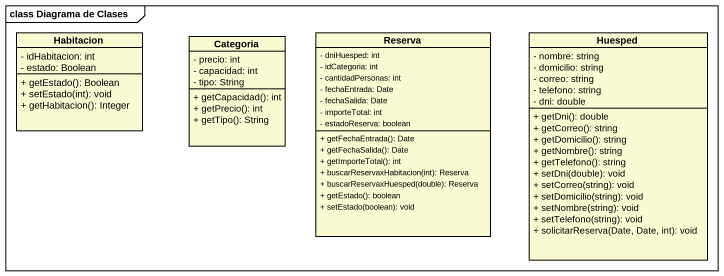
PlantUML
@startuml
mainframe class Diagrama de Clases
hide circle
hide empty members
skinparam classAttributeIconSize 0
class Habitacion #FAFAD2 {
  - idHabitacion: int
  - estado: Boolean
  + getEstado(): Boolean
  + setEstado(int): void
  + getHabitacion(): Integer
}
class Categoria #FAFAD2 {
  - precio: int
  - capacidad: int
  - tipo: String
  + getCapacidad(): int
  + getPrecio(): int
  + getTipo(): String
}
class Reserva #FAFAD2 {
  - dniHuesped: int
  - idCategoria: int
  - cantidadPersonas: int
  - fechaEntrada: Date
  - fechaSalida: Date
  - importeTotal: int
  - estadoReserva: boolean
  + getFechaEntrada(): Date
  + getFechaSalida(): Date
  + getImporteTotal(): int
  + buscarReservaxHabitacion(int): Reserva
  + buscarReservaxHuesped(double): Reserva
  + getEstado(): boolean
  + setEstado(boolean): void
}
class Huesped #FAFAD2 {
  - nombre: string
  - domicilio: string
  - correo: string
  - telefono: string
  - dni: double
  + getDni(): double
  + getCorreo(): string
  + getDomicilio(): string
  + getNombre(): string
  + getTelefono(): string
  + setDni(double): void
  + setCorreo(string): void
  + setDomicilio(string): void
  + setNombre(string): void
  + setTelefono(string): void
  + solicitarReserva(Date, Date, int): void
}
@enduml
